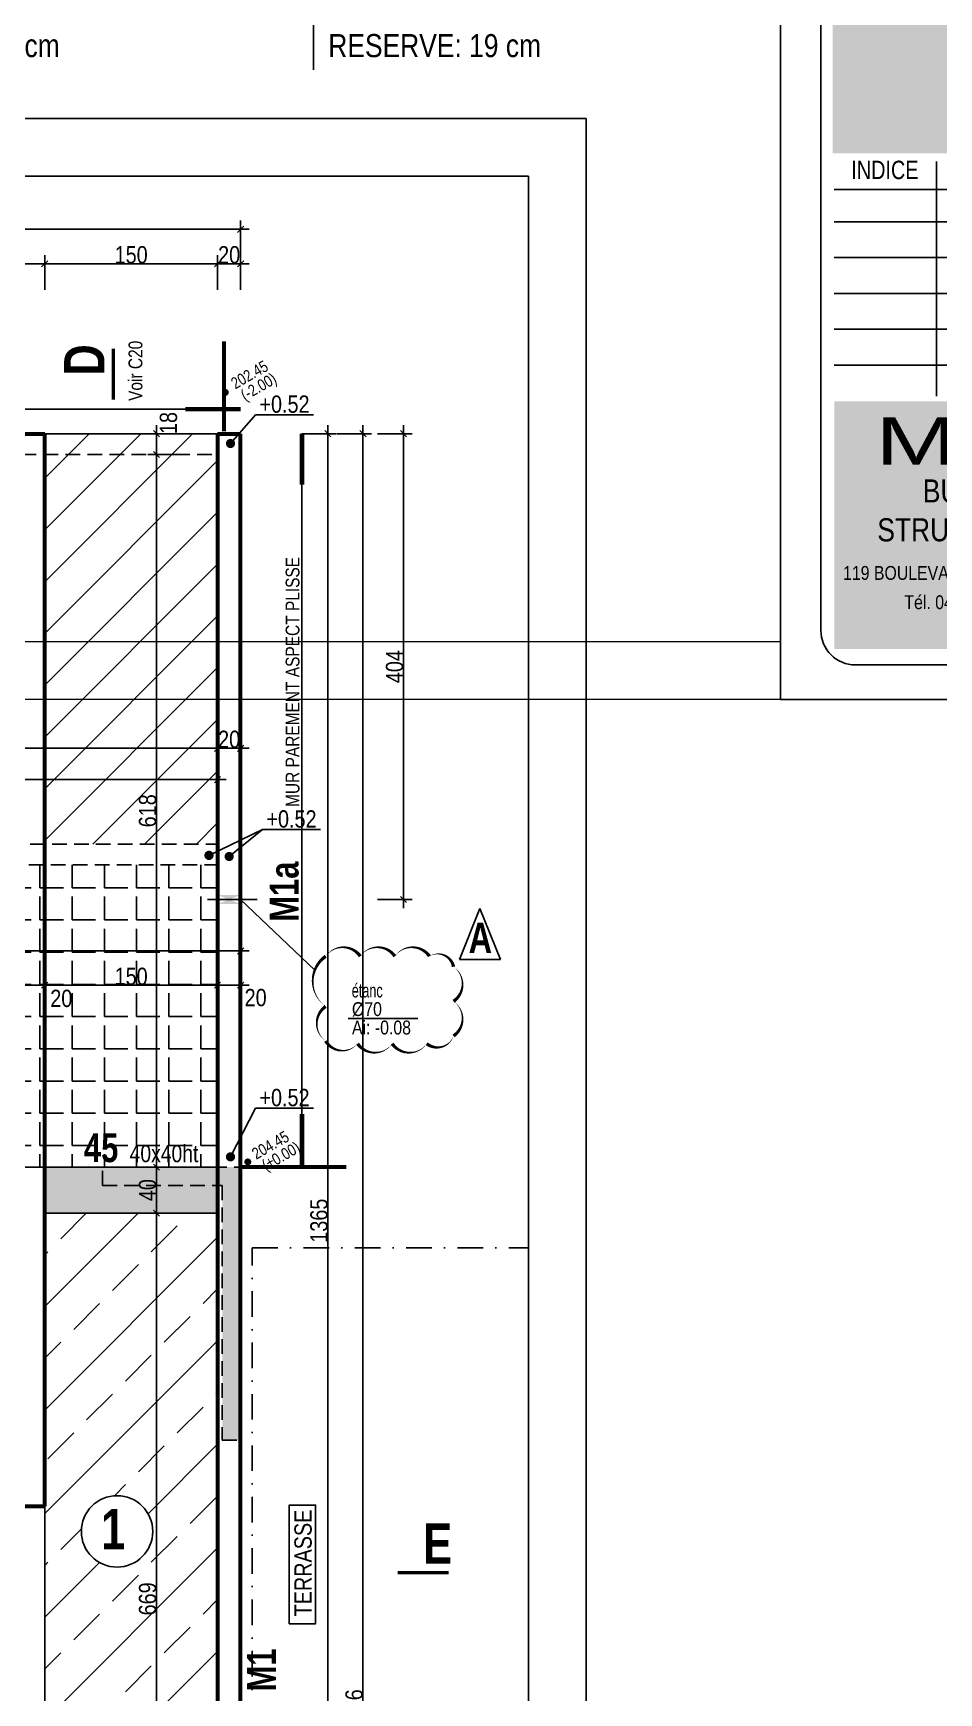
# Model space of a CAD drawing. Header units: centimetres. Extents: x 38820 to 82487, y -36363 to -12804.
# Drawn here: x 52410 to 53195, y -23888 to -22449 of the extents above; entities that cross this region are included whole.
import ezdxf
from ezdxf.enums import TextEntityAlignment as Align

# ---------------------------------------------------------------- set-up
doc = ezdxf.new("R2010")
doc.units = ezdxf.units.CM
doc.header["$LTSCALE"] = 0.5
doc.linetypes.add('CACHEX2', pattern=[19.05, 12.7, -6.35])
doc.linetypes.add('TIRETPT2', pattern=[12.7, 6.35, -3.175, 0, -3.175])
doc.layers.get('DEFPOINTS').update_dxf_attribs({"linetype": 'CONTINUOUS'})
for name, color, linetype in [('01-cartouche-cage A', 7, 'CONTINUOUS'), ('01_Cad_2', 5, 'CONTINUOUS'), ('01_cote_gen', 4, 'CONTINUOUS'), ('01_linteaux', 2, 'CONTINUOUS'), ('01_murs_sup', 2, 'CACHEX2'), ('01_poch_BN', 9, 'CONTINUOUS'), ('01_resv', 32, 'CONTINUOUS'), ('01_texte', 230, 'CONTINUOUS'), ('AA_COTES', 2, 'CONTINUOUS')]:
    doc.layers.add(name, color=color, linetype=linetype)
doc.layers.add('01_Cad_1_', color=5, linetype='CONTINUOUS', lineweight=9)
doc.layers.add('01_murs_coup', color=5, linetype='CONTINUOUS', lineweight=60)
doc.styles.add('ARIAL', font='arial.ttf')
doc.styles.add('ARIAL NA', font='ARIALN.TTF')
doc.styles.add('Arial Narrow', font='ARIALN.TTF')
doc.styles.add('impact', font='impact.ttf')
doc.styles.add('MATTE_TXT', font='arial.ttf')
doc.styles.add('STYLE2', font='ARIALN.TTF')
doc.styles.add('stylemattecart', font='ARIALN.TTF')
doc.dimstyles.new('JB50', dxfattribs={"dimscale": 0.1, "dimtxt": 150, "dimasz": 15, "dimexe": 0.1, "dimexo": 0.1, "dimgap": 0.09, "dimtad": 1, "dimdec": 1, "dimdsep": 46, "dimtxsty": 'STYLE2', "dimblk1": 'BOND_G', "dimblk2": 'BOND_D', "dimsah": 1, "dimcen": 1.5, "dimdle": 0.01, "dimse1": 1, "dimse2": 1, "dimclrd": 4, "dimclre": 2, "dimclrt": 6, "dimazin": 2, "dimtfac": 2.333333, "dimtdec": 1, "dimtix": 1, "dimtmove": 2, "dimatfit": 3, "dimldrblk": 'BOND_G', "dimfxl": 1, "dimtolj": 1, "dimtzin": 0, "dimarcsym": 0})

# ---------------------------------------------------------------- blocks, each defined once
blk = doc.blocks.new('BOND_G')
at = {"layer": 'AA_COTES', "color": 0}
for p, q in [((0, -5), (0, 15)), ((5, 0), (-5, 0)), ((1.77, 1.77), (-1.77, -1.77))]:
    blk.add_line(p, q, dxfattribs=at)
blk = doc.blocks.new('BOND_D')
at = {"layer": 'AA_COTES', "color": 0}
for p, q in [((5, 0), (-5, 0)), ((-1.77, -1.77), (1.77, 1.77)), ((0, 5), (0, -15))]:
    blk.add_line(p, q, dxfattribs=at)
blk = doc.blocks.new('*D695')
at = {"layer": '01_cote_gen', "color": 4, "lineweight": -2, "transparency": 16777216}
blk.add_line((52401.1, -23274.7), (52418.1, -23274.7), dxfattribs=at)
at = {"layer": 'DEFPOINTS', "color": 0}
for p in [(52399.6, -23287.6), (52419.6, -23274.7), (52419.6, -23287.6)]:
    blk.add_point(p, dxfattribs=at)
at = {"layer": '01_cote_gen', "color": 4, "lineweight": -2, "transparency": 16777216, "xscale": 1.5, "yscale": 1.5, "zscale": 1.5, "rotation": 180}
blk.add_blockref('BOND_G', (52399.6, -23274.7), dxfattribs=at)
at = {"layer": '01_cote_gen', "color": 4, "lineweight": -2, "transparency": 16777216, "xscale": 1.5, "yscale": 1.5, "zscale": 1.5}
blk.add_blockref('BOND_D', (52419.6, -23274.7), dxfattribs=at)
at = {"layer": '01_cote_gen', "color": 6, "transparency": 16777216, "insert": (52434, -23286.2), "char_height": 15, "attachment_point": 5, "style": 'STYLE2'}
blk.add_mtext('\\A1;20', dxfattribs=at)
blk = doc.blocks.new('*D696')
at = {"layer": '01_cote_gen', "color": 4, "lineweight": -2, "transparency": 16777216}
blk.add_line((52421.1, -23274.7), (52568.1, -23274.7), dxfattribs=at)
at = {"layer": 'DEFPOINTS', "color": 0}
for p in [(52419.6, -23288), (52569.6, -23274.7), (52569.6, -23288)]:
    blk.add_point(p, dxfattribs=at)
at = {"layer": '01_cote_gen', "color": 4, "lineweight": -2, "transparency": 16777216, "xscale": 1.5, "yscale": 1.5, "zscale": 1.5, "rotation": 180}
blk.add_blockref('BOND_G', (52419.6, -23274.7), dxfattribs=at)
at = {"layer": '01_cote_gen', "color": 4, "lineweight": -2, "transparency": 16777216, "xscale": 1.5, "yscale": 1.5, "zscale": 1.5}
blk.add_blockref('BOND_D', (52569.6, -23274.7), dxfattribs=at)
at = {"layer": '01_cote_gen', "color": 6, "transparency": 16777216, "insert": (52494.6, -23267.1), "char_height": 15, "attachment_point": 5, "style": 'STYLE2'}
blk.add_mtext('\\A1;150', dxfattribs=at)
blk = doc.blocks.new('*D701')
at = {"layer": '01_cote_gen', "color": 4, "lineweight": -2, "transparency": 16777216}
blk.add_line((52571.1, -23274.7), (52588.1, -23274.7), dxfattribs=at)
at = {"layer": 'DEFPOINTS', "color": 0}
for p in [(52569.6, -23284.5), (52589.6, -23274.7), (52589.6, -23284.5)]:
    blk.add_point(p, dxfattribs=at)
at = {"layer": '01_cote_gen', "color": 4, "lineweight": -2, "transparency": 16777216, "xscale": 1.5, "yscale": 1.5, "zscale": 1.5, "rotation": 180}
blk.add_blockref('BOND_G', (52569.6, -23274.7), dxfattribs=at)
at = {"layer": '01_cote_gen', "color": 4, "lineweight": -2, "transparency": 16777216, "xscale": 1.5, "yscale": 1.5, "zscale": 1.5}
blk.add_blockref('BOND_D', (52589.6, -23274.7), dxfattribs=at)
at = {"layer": '01_cote_gen', "color": 6, "transparency": 16777216, "insert": (52602.6, -23285.5), "char_height": 15, "attachment_point": 5, "style": 'STYLE2'}
blk.add_mtext('\\A1;20', dxfattribs=at)
blk = doc.blocks.new('*D706')
at = {"layer": '01_cote_gen', "color": 4, "lineweight": -2, "transparency": 16777216}
blk.add_line((49694.1, -23245), (52588.1, -23245), dxfattribs=at)
at = {"layer": 'DEFPOINTS', "color": 0}
for p in [(49692.6, -23201), (52589.6, -23245), (52589.6, -23251.9)]:
    blk.add_point(p, dxfattribs=at)
at = {"layer": '01_cote_gen', "color": 4, "lineweight": -2, "transparency": 16777216, "xscale": 1.5, "yscale": 1.5, "zscale": 1.5, "rotation": 180}
blk.add_blockref('BOND_G', (49692.6, -23245), dxfattribs=at)
at = {"layer": '01_cote_gen', "color": 4, "lineweight": -2, "transparency": 16777216, "xscale": 1.5, "yscale": 1.5, "zscale": 1.5}
blk.add_blockref('BOND_D', (52589.6, -23245), dxfattribs=at)
at = {"layer": '01_cote_gen', "color": 6, "transparency": 16777216, "insert": (51075.1, -23237.4), "char_height": 15, "attachment_point": 5, "style": 'STYLE2'}
blk.add_mtext('\\A1;2897', dxfattribs=at)
blk = doc.blocks.new('*D716')
at = {"layer": '01_cote_gen', "color": 4, "lineweight": -2, "transparency": 16777216}
blk.add_line((50727.1, -22619.1), (52588.1, -22619.1), dxfattribs=at)
at = {"layer": 'DEFPOINTS', "color": 0}
for p in [(52589.6, -22619.1), (50725.6, -22755.6), (52589.6, -22796.4)]:
    blk.add_point(p, dxfattribs=at)
at = {"layer": '01_cote_gen', "color": 4, "lineweight": -2, "transparency": 16777216, "xscale": 1.5, "yscale": 1.5, "zscale": 1.5, "rotation": 180}
blk.add_blockref('BOND_G', (50725.6, -22619.1), dxfattribs=at)
at = {"layer": '01_cote_gen', "color": 4, "lineweight": -2, "transparency": 16777216, "xscale": 1.5, "yscale": 1.5, "zscale": 1.5}
blk.add_blockref('BOND_D', (52589.6, -22619.1), dxfattribs=at)
at = {"layer": '01_cote_gen', "color": 6, "transparency": 16777216, "insert": (51657.6, -22611.4), "char_height": 15, "attachment_point": 5, "style": 'STYLE2'}
blk.add_mtext('\\A1;1864', dxfattribs=at)
blk = doc.blocks.new('*D717')
at = {"layer": '01_cote_gen', "color": 4, "lineweight": -2, "transparency": 16777216}
blk.add_line((50727.1, -22649), (52418.1, -22649), dxfattribs=at)
at = {"layer": 'DEFPOINTS', "color": 0}
for p in [(52419.6, -22649), (50725.6, -22671.5), (52419.6, -22796.4)]:
    blk.add_point(p, dxfattribs=at)
at = {"layer": '01_cote_gen', "color": 4, "lineweight": -2, "transparency": 16777216, "xscale": 1.5, "yscale": 1.5, "zscale": 1.5, "rotation": 180}
blk.add_blockref('BOND_G', (50725.6, -22649), dxfattribs=at)
at = {"layer": '01_cote_gen', "color": 4, "lineweight": -2, "transparency": 16777216, "xscale": 1.5, "yscale": 1.5, "zscale": 1.5}
blk.add_blockref('BOND_D', (52419.6, -22649), dxfattribs=at)
at = {"layer": '01_cote_gen', "color": 6, "transparency": 16777216, "insert": (51572.6, -22641.3), "char_height": 15, "attachment_point": 5, "style": 'STYLE2'}
blk.add_mtext('\\A1;1694', dxfattribs=at)
blk = doc.blocks.new('*D718')
at = {"layer": '01_cote_gen', "color": 4, "lineweight": -2, "transparency": 16777216}
blk.add_line((52421.1, -22649), (52568.1, -22649), dxfattribs=at)
at = {"layer": 'DEFPOINTS', "color": 0}
for p in [(52569.6, -22649), (52419.6, -22796.4), (52569.6, -22796.4)]:
    blk.add_point(p, dxfattribs=at)
at = {"layer": '01_cote_gen', "color": 4, "lineweight": -2, "transparency": 16777216, "xscale": 1.5, "yscale": 1.5, "zscale": 1.5, "rotation": 180}
blk.add_blockref('BOND_G', (52419.6, -22649), dxfattribs=at)
at = {"layer": '01_cote_gen', "color": 4, "lineweight": -2, "transparency": 16777216, "xscale": 1.5, "yscale": 1.5, "zscale": 1.5}
blk.add_blockref('BOND_D', (52569.6, -22649), dxfattribs=at)
at = {"layer": '01_cote_gen', "color": 6, "transparency": 16777216, "insert": (52494.6, -22641.3), "char_height": 15, "attachment_point": 5, "style": 'STYLE2'}
blk.add_mtext('\\A1;150', dxfattribs=at)
blk = doc.blocks.new('*D719')
at = {"layer": '01_cote_gen', "color": 4, "lineweight": -2, "transparency": 16777216}
blk.add_line((52571.1, -22649), (52588.1, -22649), dxfattribs=at)
at = {"layer": 'DEFPOINTS', "color": 0}
for p in [(52589.6, -22649), (52569.6, -22796.4), (52589.6, -22796.4)]:
    blk.add_point(p, dxfattribs=at)
at = {"layer": '01_cote_gen', "color": 4, "lineweight": -2, "transparency": 16777216, "xscale": 1.5, "yscale": 1.5, "zscale": 1.5, "rotation": 180}
blk.add_blockref('BOND_G', (52569.6, -22649), dxfattribs=at)
at = {"layer": '01_cote_gen', "color": 4, "lineweight": -2, "transparency": 16777216, "xscale": 1.5, "yscale": 1.5, "zscale": 1.5}
blk.add_blockref('BOND_D', (52589.6, -22649), dxfattribs=at)
at = {"layer": '01_cote_gen', "color": 6, "transparency": 16777216, "insert": (52579.6, -22641.3), "char_height": 15, "attachment_point": 5, "style": 'STYLE2'}
blk.add_mtext('\\A1;20', dxfattribs=at)
blk = doc.blocks.new('*D879')
at = {"layer": '01_cote_gen', "color": 4, "lineweight": -2, "transparency": 16777216}
blk.add_line((52516.6, -24139.9), (52516.6, -23473.9), dxfattribs=at)
at = {"layer": 'DEFPOINTS', "color": 0}
for p in [(52516.6, -23472.4), (52525.7, -23472.4), (52525.7, -24141.4)]:
    blk.add_point(p, dxfattribs=at)
at = {"layer": '01_cote_gen', "color": 4, "lineweight": -2, "transparency": 16777216, "xscale": 1.5, "yscale": 1.5, "zscale": 1.5}
for name, p, rotation in [('BOND_D', (52516.6, -23472.4), 90), ('BOND_G', (52516.6, -24141.4), 270)]:
    blk.add_blockref(name, p, dxfattribs=dict(at, rotation=rotation))
at = {"layer": '01_cote_gen', "color": 6, "transparency": 16777216, "insert": (52508.9, -23806.9), "char_height": 15, "attachment_point": 5, "rotation": 90, "style": 'STYLE2'}
blk.add_mtext('\\A1;669', dxfattribs=at)
blk = doc.blocks.new('*D880')
at = {"layer": '01_cote_gen', "color": 4, "lineweight": -2, "transparency": 16777216}
blk.add_line((52516.6, -23470.9), (52516.6, -23433.9), dxfattribs=at)
at = {"layer": 'DEFPOINTS', "color": 0}
for p in [(52438, -23432.4), (52516.6, -23432.4), (52525.7, -23472.4)]:
    blk.add_point(p, dxfattribs=at)
at = {"layer": '01_cote_gen', "color": 4, "lineweight": -2, "transparency": 16777216, "xscale": 1.5, "yscale": 1.5, "zscale": 1.5}
for name, p, rotation in [('BOND_D', (52516.6, -23432.4), 90), ('BOND_G', (52516.6, -23472.4), 270)]:
    blk.add_blockref(name, p, dxfattribs=dict(at, rotation=rotation))
at = {"layer": '01_cote_gen', "color": 6, "transparency": 16777216, "insert": (52508.9, -23452.4), "char_height": 15, "attachment_point": 5, "rotation": 90, "style": 'STYLE2'}
blk.add_mtext('\\A1;40', dxfattribs=at)
blk = doc.blocks.new('*D881')
at = {"layer": '01_cote_gen', "color": 4, "lineweight": -2, "transparency": 16777216}
blk.add_line((52516.6, -23430.9), (52516.6, -22815.9), dxfattribs=at)
at = {"layer": 'DEFPOINTS', "color": 0}
for p in [(52514.7, -22814.4), (52516.6, -22814.4), (52438, -23432.4)]:
    blk.add_point(p, dxfattribs=at)
at = {"layer": '01_cote_gen', "color": 4, "lineweight": -2, "transparency": 16777216, "xscale": 1.5, "yscale": 1.5, "zscale": 1.5}
for name, p, rotation in [('BOND_D', (52516.6, -22814.4), 90), ('BOND_G', (52516.6, -23432.4), 270)]:
    blk.add_blockref(name, p, dxfattribs=dict(at, rotation=rotation))
at = {"layer": '01_cote_gen', "color": 6, "transparency": 16777216, "insert": (52508.9, -23123.4), "char_height": 15, "attachment_point": 5, "rotation": 90, "style": 'STYLE2'}
blk.add_mtext('\\A1;618', dxfattribs=at)
blk = doc.blocks.new('*D882')
at = {"layer": '01_cote_gen', "color": 4, "lineweight": -2, "transparency": 16777216}
blk.add_line((52516.6, -22812.9), (52516.6, -22797.9), dxfattribs=at)
at = {"layer": 'DEFPOINTS', "color": 0}
for p in [(52516.6, -22796.4), (52542.2, -22796.4), (52514.7, -22814.4)]:
    blk.add_point(p, dxfattribs=at)
at = {"layer": '01_cote_gen', "color": 4, "lineweight": -2, "transparency": 16777216, "xscale": 1.5, "yscale": 1.5, "zscale": 1.5}
for name, p, rotation in [('BOND_D', (52516.6, -22796.4), 90), ('BOND_G', (52516.6, -22814.4), 270)]:
    blk.add_blockref(name, p, dxfattribs=dict(at, rotation=rotation))
at = {"layer": '01_cote_gen', "color": 6, "transparency": 16777216, "insert": (52527, -22787.1), "char_height": 15, "attachment_point": 5, "rotation": 90, "style": 'STYLE2'}
blk.add_mtext('\\A1;18', dxfattribs=at)
blk = doc.blocks.new('*D884')
at = {"layer": '01_cote_gen', "color": 4, "lineweight": -2, "transparency": 16777216}
blk.add_line((52665.3, -22797.9), (52665.3, -24159.9), dxfattribs=at)
at = {"layer": 'DEFPOINTS', "color": 0}
for p in [(52589.6, -22796.4), (52589.6, -24161.4), (52665.3, -24161.4)]:
    blk.add_point(p, dxfattribs=at)
at = {"layer": '01_cote_gen', "color": 4, "lineweight": -2, "transparency": 16777216, "xscale": 1.5, "yscale": 1.5, "zscale": 1.5}
for name, p, rotation in [('BOND_G', (52665.3, -22796.4), 90), ('BOND_D', (52665.3, -24161.4), 270)]:
    blk.add_blockref(name, p, dxfattribs=dict(at, rotation=rotation))
at = {"layer": '01_cote_gen', "color": 6, "transparency": 16777216, "insert": (52657.6, -23478.9), "char_height": 15, "attachment_point": 5, "rotation": 90, "style": 'STYLE2'}
blk.add_mtext('\\A1;1365', dxfattribs=at)
blk = doc.blocks.new('*D886')
at = {"layer": '01_cote_gen', "color": 4, "lineweight": -2, "transparency": 16777216}
blk.add_line((52695.7, -22797.9), (52695.7, -25010.9), dxfattribs=at)
at = {"layer": 'DEFPOINTS', "color": 0}
for p in [(52672.8, -22796.4), (52672.8, -25012.4), (52695.7, -25012.4)]:
    blk.add_point(p, dxfattribs=at)
at = {"layer": '01_cote_gen', "color": 4, "lineweight": -2, "transparency": 16777216, "xscale": 1.5, "yscale": 1.5, "zscale": 1.5}
for name, p, rotation in [('BOND_G', (52695.7, -22796.4), 90), ('BOND_D', (52695.7, -25012.4), 270)]:
    blk.add_blockref(name, p, dxfattribs=dict(at, rotation=rotation))
at = {"layer": '01_cote_gen', "color": 6, "transparency": 16777216, "insert": (52688.1, -23904.4), "char_height": 15, "attachment_point": 5, "rotation": 90, "style": 'STYLE2'}
blk.add_mtext('\\A1;2216', dxfattribs=at)
blk = doc.blocks.new('*D927')
at = {"layer": '01_cote_gen', "color": 4, "lineweight": -2, "transparency": 16777216}
blk.add_line((51894.1, -23069.2), (52568.1, -23069.2), dxfattribs=at)
at = {"layer": 'DEFPOINTS', "color": 0}
for p in [(52569.6, -23069.2), (51892.6, -23152.4), (52569.6, -23152.4)]:
    blk.add_point(p, dxfattribs=at)
at = {"layer": '01_cote_gen', "color": 4, "lineweight": -2, "transparency": 16777216, "xscale": 1.5, "yscale": 1.5, "zscale": 1.5, "rotation": 180}
blk.add_blockref('BOND_G', (51892.6, -23069.2), dxfattribs=at)
at = {"layer": '01_cote_gen', "color": 4, "lineweight": -2, "transparency": 16777216, "xscale": 1.5, "yscale": 1.5, "zscale": 1.5}
blk.add_blockref('BOND_D', (52569.6, -23069.2), dxfattribs=at)
at = {"layer": '01_cote_gen', "color": 6, "transparency": 16777216, "insert": (52231.1, -23061.5), "char_height": 15, "attachment_point": 5, "style": 'STYLE2'}
blk.add_mtext('\\A1;677', dxfattribs=at)
blk = doc.blocks.new('*D928')
at = {"layer": '01_cote_gen', "color": 4, "lineweight": -2, "transparency": 16777216}
blk.add_line((51912.1, -23096.4), (52568.1, -23096.4), dxfattribs=at)
at = {"layer": 'DEFPOINTS', "color": 0}
for p in [(52569.6, -23096.4), (51910.6, -23118.9), (52569.6, -23118.9)]:
    blk.add_point(p, dxfattribs=at)
at = {"layer": '01_cote_gen', "color": 4, "lineweight": -2, "transparency": 16777216, "xscale": 1.5, "yscale": 1.5, "zscale": 1.5, "rotation": 180}
blk.add_blockref('BOND_G', (51910.6, -23096.4), dxfattribs=at)
at = {"layer": '01_cote_gen', "color": 4, "lineweight": -2, "transparency": 16777216, "xscale": 1.5, "yscale": 1.5, "zscale": 1.5}
blk.add_blockref('BOND_D', (52569.6, -23096.4), dxfattribs=at)
at = {"layer": '01_cote_gen', "color": 6, "transparency": 16777216, "insert": (52240.1, -23088.7), "char_height": 15, "attachment_point": 5, "style": 'STYLE2'}
blk.add_mtext('\\A1;659', dxfattribs=at)
blk = doc.blocks.new('*D936')
at = {"layer": '01_cote_gen', "color": 4, "lineweight": -2, "transparency": 16777216}
blk.add_line((52571.1, -23069.2), (52588.1, -23069.2), dxfattribs=at)
at = {"layer": 'DEFPOINTS', "color": 0}
for p in [(52589.6, -23069.2), (52569.6, -23076.7), (52589.6, -23076.7)]:
    blk.add_point(p, dxfattribs=at)
at = {"layer": '01_cote_gen', "color": 4, "lineweight": -2, "transparency": 16777216, "xscale": 1.5, "yscale": 1.5, "zscale": 1.5, "rotation": 180}
blk.add_blockref('BOND_G', (52569.6, -23069.2), dxfattribs=at)
at = {"layer": '01_cote_gen', "color": 4, "lineweight": -2, "transparency": 16777216, "xscale": 1.5, "yscale": 1.5, "zscale": 1.5}
blk.add_blockref('BOND_D', (52589.6, -23069.2), dxfattribs=at)
at = {"layer": '01_cote_gen', "color": 6, "transparency": 16777216, "insert": (52579.6, -23061.5), "char_height": 15, "attachment_point": 5, "style": 'STYLE2'}
blk.add_mtext('\\A1;20', dxfattribs=at)
blk = doc.blocks.new('cartstruc')
at = {"layer": '01-cartouche-cage A', "linetype": 'Continuous'}
h = blk.add_hatch(color=9, dxfattribs=at)
h.dxf.hatch_style = 2
h.paths.add_polyline_path([(-43.6, 691.3), (-1004.8, 691.3), (-1004.8, 473.8), (-347.3, 473.8), (-347.3, 644.1), (-242.5, 473.8), (-43.6, 473.8)])
h.paths.add_polyline_path([(-951, 670.1), (-407.9, 670.1), (-407.9, 498.5), (-951, 498.5)], flags=24)
h.paths.add_polyline_path([(-223.9, 590.8), (-105, 590.8), (-105, 608.8), (-223.9, 608.8)], flags=24)
h.paths.add_polyline_path([(-224.7, 609.7), (-105.7, 609.7), (-105.7, 627.7), (-224.7, 627.7)], flags=24)
h.paths.add_polyline_path([(-226.3, 624.9), (-64.8, 624.9), (-64.8, 652.4), (-226.3, 652.4)], flags=24)
h.paths.add_polyline_path([(-226.3, 646.9), (-85, 646.9), (-85, 674.3), (-226.3, 674.3)], flags=24)
h = blk.add_hatch(color=8, dxfattribs=at)
h.dxf.hatch_style = 2
h.paths.add_polyline_path([(-45, 258.5), (-110.7, 258.5), (-81.6, 211.1), (-347.1, 79.6), (-347.1, 258.5), (-1003.4, 258.5), (-1003.4, 43.7), (-45, 43.7)])
h.paths.add_polyline_path([(-202.1, 89.1), (-60, 89.1), (-60, 127.9), (-202.1, 127.9)], flags=24)
h.paths.add_polyline_path([(-999.3, 201), (-637.8, 201), (-637.8, 47), (-999.3, 47)], flags=24)
h.paths.add_polyline_path([(-978.3, 193.3), (-435, 193.3), (-435, 254.8), (-978.3, 254.8)], flags=24)
h.paths.add_polyline_path([(-559.9, 135.5), (-504.8, 135.5), (-504.8, 166.4), (-559.9, 166.4)], flags=24)
h.paths.add_polyline_path([(-203.2, 50.3), (-56.6, 50.3), (-56.6, 88.6), (-203.2, 88.6)], flags=24)
h.paths.add_polyline_path([(-457.1, 55), (-402.4, 55), (-402.4, 85.9), (-457.1, 85.9)], flags=24)
h.paths.add_polyline_path([(-458.8, 92.7), (-404.1, 92.7), (-404.1, 123.6), (-458.8, 123.6)], flags=24)
h.paths.add_polyline_path([(-557.8, 55.3), (-498.9, 55.3), (-498.9, 86.2), (-557.8, 86.2)], flags=24)
h.paths.add_polyline_path([(-550.6, 93.7), (-498.3, 93.7), (-498.3, 124.6), (-550.6, 124.6)], flags=24)
h.paths.add_polyline_path([(-459.9, 172.5), (-408.3, 172.5), (-408.3, 203.4), (-459.9, 203.4)], flags=24)
h.paths.add_polyline_path([(-547.6, 175), (-500.7, 175), (-500.7, 205.9), (-547.6, 205.9)], flags=24)
h.paths.add_polyline_path([(-562.3, 213.8), (-499.3, 213.8), (-499.3, 244.7), (-562.3, 244.7)], flags=8)
h.paths.add_polyline_path([(-458.6, 213), (-411.3, 213), (-411.3, 243.9), (-458.6, 243.9)], flags=24)
h.paths.add_polyline_path([(-457.7, 133.4), (-405.4, 133.4), (-405.4, 164.4), (-457.7, 164.4)], flags=24)
for p, q in [((-1050, 1485), (-1050, 0)), ((-1050, 0), (0, 0))]:
    blk.add_line(p, q, dxfattribs=at)
at = {"layer": '01-cartouche-cage A', "color": 7, "linetype": 'Continuous'}
for p, q in [((-1015, 60), (-1015, 1422)), ((-65, 30), (-985, 30))]:
    blk.add_line(p, q, dxfattribs=at)
at = {"layer": '01-cartouche-cage A', "color": 8}
for p, q in [((-914.7, 466.6), (-914.7, 263.2)), ((-1003.6, 442.3), (-351, 442.3)), ((-1003.6, 414.4), (-351, 414.4)), ((-1003.6, 383.3), (-351, 383.3)), ((-1003.6, 352.2), (-351, 352.2)), ((-1003.6, 321.1), (-351, 321.1)), ((-1003.6, 290), (-351, 290))]:
    blk.add_line(p, q, dxfattribs=at)
at = {"layer": '01-cartouche-cage A', "color": 7, "linetype": 'Continuous'}
blk.add_arc((-985, 60), 30, 180, 270, dxfattribs=at)
at = {"layer": '01-cartouche-cage A', "color": 7, "style": 'stylemattecart', "width": 0.941138}
blk.add_text('INDICE', height=16, dxfattribs=at).set_placement((-988.7, 451.3), (-930.3, 451.3), align=Align.FIT)
at = {"layer": '01-cartouche-cage A', "color": 255, "style": 'stylemattecart', "width": 1.812358}
blk.add_text('MATTÉ', height=41, dxfattribs=at).set_placement((-968, 203.6), (-679.6, 203.6), align=Align.FIT)
at = {"layer": '01-cartouche-cage A', "color": 255, "style": 'stylemattecart'}
for s, p in [("BUREAU D'ÉTUDES", (-926.6, 170.9)), ('STRUCTURES ET FLUIDES', (-966.1, 137.2))]:
    blk.add_text(s, height=20, dxfattribs=at).set_placement(p)
at = {"layer": '01-cartouche-cage A', "color": 7, "style": 'stylemattecart'}
for s, p in [('119 BOULEVARD STALINGRAD 69100 VILLEURBANNE', (-995.8, 103.8)), ('Tél. 04 72 44  02 87  Fax 04 72 44 26 59', (-942.6, 78.4))]:
    blk.add_text(s, height=12, dxfattribs=at).set_placement(p)
for tag, height, p in [('NOMCLIENT', 30, (-525, 1399.6)), ('ADRESSE1CLIENT', 25, (-525, 1326.7)), ('ADRESSE2CLIENT', 25, (-525, 1283.9)), ('NOMAFFAIRE1', 45, (-525.1, 1189.8)), ('NOMAFFAIRE2', 45, (-525.1, 1110.4)), ('NOMAFFAIRE3', 45, (-525.1, 1031.7)), ('ADRESSE1AFFAIRE', 20, (-525.1, 943.3)), ('ADRESSE2AFFAIRE', 20, (-525.1, 909.2)), ('INDICE-A', 15, (-959.1, 428.4)), ('DATE-A', 15, (-861.9, 428.4)), ('INDICE-B', 15, (-959.1, 400.5)), ('DATE-B', 15, (-861.9, 400.5)), ('INDICE-C', 15, (-959.1, 369.4)), ('DATE-C', 15, (-861.9, 369.4)), ('INDICE-D', 15, (-959.1, 338.3)), ('DATE-D', 15, (-861.9, 338.3)), ('INDICE-E', 15, (-959.1, 307.2)), ('DATE-E', 15, (-861.9, 307.2)), ('INDICE-F', 15, (-959.1, 276.1)), ('DATE-F', 15, (-861.9, 276.1))]:
    blk.add_attdef(tag, text='', height=height, dxfattribs=at).set_placement(p, align=Align.MIDDLE_CENTER)
for tag, height, p in [('NOMARCHI', 15, (-831.1, 803.3)), ('MODEL', 15, (-408.9, 803.3)), ('BETSTRUCTURE', 15, (-831.1, 776.5)), ('MOE', 15, (-408.9, 776.5)), ('BETFLUIDES', 15, (-831.1, 749.5)), ('CSPS', 15, (-408.9, 749.5)), ('ECONOMISTE', 15, (-831.1, 722.7)), ('OPC', 15, (-408.9, 722.7)), ('BDC', 15, (-831.1, 695.9)), ('NOMENTREPRISE', 15, (-408.9, 695.9)), ('NUMBAT', 27, (-249.5, 614.7)), ('PHASE', 35, (-249.5, 537.9)), ('CONT-SOL', 12, (-138.6, 490.2)), ('NOMDESS', 15, (-451.8, 132.3)), ('NOMING', 15, (-451.8, 104.3)), ('ECH', 15, (-451.8, 76.3)), ('NUMAFF', 25, (-196.3, 48.9))]:
    blk.add_attdef(tag, text='', height=height, dxfattribs=at).set_placement(p, align=Align.BOTTOM_LEFT)
at = {"layer": '01-cartouche-cage A', "color": 7, "style": 'stylemattecart', "width": 0.8}
for tag, p in [('TITRTEPLAN1', (-677.3, 664.6)), ('TITRTEPLAN2', (-677.3, 610.2)), ('TITRTEPLAN3', (-677.3, 556)), ('TITRTEPLAN4', (-677.3, 501.4))]:
    blk.add_attdef(tag, text='', height=33, dxfattribs=at).set_placement(p, align=Align.MIDDLE_CENTER)
at = {"layer": '01-cartouche-cage A', "color": 7, "style": 'stylemattecart'}
for tag, p in [('MODIF-A', (-802.6, 428.4)), ('MODIF-B', (-802.6, 400.5)), ('MODIF-C', (-802.6, 369.4)), ('MODIF-D', (-802.6, 338.3)), ('MODIF-E', (-802.6, 307.2)), ('MODIF-F', (-802.6, 276.1))]:
    blk.add_attdef(tag, text='', height=15, dxfattribs=at).set_placement(p, align=Align.MIDDLE_LEFT)
at = {"layer": '01-cartouche-cage A', "color": 255, "style": 'stylemattecart'}
for tag, height, p in [('N°P', 35, (-321, 256)), ('IP', 35, (-210.3, 256)), ('DATEPLAN', 15, (-257.7, 226.8))]:
    blk.add_attdef(tag, text='', height=height, dxfattribs=at).set_placement(p, align=Align.BOTTOM_LEFT)
blk = doc.blocks.new('*D1898')
at = {"layer": '01_cote_gen', "color": 4, "lineweight": -2, "transparency": 16777216}
blk.add_line((52730.9, -22797.9), (52730.9, -23198.9), dxfattribs=at)
at = {"layer": 'DEFPOINTS', "color": 0}
for p in [(52589.6, -22796.4), (52604.1, -23200.4), (52730.9, -23200.4)]:
    blk.add_point(p, dxfattribs=at)
at = {"layer": '01_cote_gen', "color": 4, "lineweight": -2, "transparency": 16777216, "xscale": 1.5, "yscale": 1.5, "zscale": 1.5}
for name, p, rotation in [('BOND_G', (52730.9, -22796.4), 90), ('BOND_D', (52730.9, -23200.4), 270)]:
    blk.add_blockref(name, p, dxfattribs=dict(at, rotation=rotation))
at = {"layer": '01_cote_gen', "color": 6, "transparency": 16777216, "insert": (52723.2, -22998.4), "char_height": 15, "attachment_point": 5, "rotation": 90, "style": 'STYLE2'}
blk.add_mtext('\\A1;404', dxfattribs=at)

msp = doc.modelspace()

# ---------------------------------------------------------------- hatches: boundary and pattern name
at = {"layer": '01_murs_sup'}
h = msp.add_hatch(dxfattribs=at)
h.set_pattern_fill('DASH', color=256, scale=2.5, angle=135)
h.set_pattern_definition([(135, (-19116.01, 5490.093), (-11.22532015, 9e-16), [7.9375, -7.9375])])
h.paths.add_polyline_path([(52374.63, -23432.383), (52300.63, -23432.383), (52300.63, -23448.383), (52374.63, -23448.383)])
h.paths.add_polyline_path([(52589.63, -23432.383), (52469.63, -23432.383), (52469.63, -23448.383), (52573.63, -23448.383), (52573.63, -23669.383), (52589.63, -23669.383)])
h.paths.add_polyline_path([(52589.63, -23939.383), (52573.63, -23939.383), (52573.63, -24141.371), (52156.631, -24141.371), (52156.631, -24159.371), (52401.631, -24159.371), (52401.631, -24178.391), (52419.631, -24178.391), (52419.631, -24161.354), (52589.63, -24161.354)])
h.paths.add_polyline_path([(52419.631, -24278.391), (52401.631, -24278.391), (52401.631, -24283.371), (52084.631, -24283.371), (52084.631, -24301.371), (52401.631, -24301.371), (52401.631, -24655.391), (52419.631, -24655.391)])
at = {"layer": '01_poch_BN'}
h = msp.add_hatch(dxfattribs=at)
h.set_pattern_fill('ANSI31', color=256, scale=10)
h.paths.add_polyline_path([(49105.63, -22818.341), (49125.63, -22818.34), (49125.63, -22814.307), (49672.626, -22814.387), (49690.613, -22814.387), (49690.612, -22796.39), (48265.63, -22796.18), (48265.63, -23398.352), (48285.63, -23398.352), (48285.63, -23117.356), (48953.63, -23117.356), (48953.63, -23432.356), (49105.63, -23432.356)])
h.paths.add_polyline_path([(49878.631, -23043.387), (49878.631, -22985.387), (49878.631, -22895.387), (49878.631, -22814.387), (49710.809, -22814.387), (49710.809, -22894.387), (49710.626, -23280.359), (49710.626, -23382.359), (49710.626, -23432.383), (49875.631, -23432.383), (49875.631, -23379.384), (49875.631, -23354.387), (49878.631, -23354.387), (49878.631, -23133.387)])
h.paths.add_polyline_path([(52569.593, -22796.39), (52419.597, -22796.39), (52419.597, -23152.394), (52569.593, -23152.394)])
h.paths.add_polyline_path([(50169.799, -22835.779), (50169.799, -22809.166), (50138.571, -22809.166), (50138.571, -22835.779)])
h.paths.add_polyline_path([(50169.799, -22867.654), (50169.799, -22841.041), (50138.571, -22841.041), (50138.571, -22867.654)], flags=16)
h.paths.add_polyline_path([(50050.405, -22939.747), (50077.018, -22939.747), (50077.018, -22908.519), (50050.405, -22908.519)], flags=16)
h.paths.add_polyline_path([(50115.169, -22930.844), (50115.169, -22894.675), (50083.941, -22894.675), (50083.941, -22930.844)], flags=16)
edge = h.paths.add_edge_path(flags=16)
edge.add_arc((49336.408, -23148.361), 30.98, 0, 360)
edge = h.paths.add_edge_path()
edge.add_arc((49672.626, -23376.358), 89.997, 90.000061, 179.999465, ccw=False)
edge.add_line((49672.626, -23286.361), (49672.626, -23280.36))
edge.add_line((49672.626, -23280.36), (49672.626, -23036.408))
edge.add_line((49672.626, -23036.408), (49672.589, -23036.408))
edge.add_line((49672.589, -23036.408), (49672.589, -22976.411))
edge.add_line((49672.589, -22976.411), (49672.626, -22814.387))
edge.add_line((49672.626, -22814.387), (49125.63, -22814.307))
edge.add_line((49125.63, -22814.307), (49125.63, -23432.356))
edge.add_line((49125.63, -23432.356), (49354.627, -23432.36))
edge.add_line((49354.627, -23432.36), (49672.626, -23432.36))
edge.add_line((49672.626, -23432.36), (49672.628, -23382.36))
edge.add_line((49672.628, -23382.36), (49672.628, -23376.358))
edge.add_line((49672.628, -23376.358), (49582.629, -23376.357))
edge = h.paths.add_edge_path(flags=16)
edge.add_arc((51006.638, -23148.361), 30.98, 0, 360)
h.paths.add_polyline_path([(52399.597, -22814.39), (50098.63, -22814.39), (50098.63, -22895.387), (50038.597, -22895.387), (50038.597, -22984.587), (50038.63, -22984.587), (50038.63, -23043.387), (50038.625, -23133.387), (50038.63, -23133.387), (50038.63, -23272.387), (50038.619, -23422.387), (50038.63, -23422.387), (50038.63, -23432.383), (50382.593, -23432.383), (50382.593, -23152.394), (50772.593, -23152.394), (50772.593, -23432.383), (50844.63, -23432.383), (50961.597, -23432.394), (50981.597, -23432.394), (51034.63, -23432.394), (51034.63, -23432.383), (51172.593, -23432.383), (51172.593, -23152.394), (51729.593, -23152.394), (51729.593, -23432.383), (51892.593, -23432.383), (51892.593, -23152.394), (52399.597, -23152.394)])
h = msp.add_hatch(dxfattribs=at)
h.set_pattern_fill('ANGLE', color=256, scale=4)
h.set_pattern_definition([(0, (0, 0), (0, 27.94), [20.32, -7.62]), (90, (0, 0), (-27.94, 2e-15), [20.32, -7.62])])
h.paths.add_polyline_path([(52399.597, -23170.394), (51910.593, -23170.394), (51910.593, -23432.383), (51920.63, -23432.383), (52015.63, -23432.389), (52015.63, -23432.383), (52205.63, -23432.383), (52300.63, -23432.388), (52300.63, -23432.383), (52374.63, -23432.383), (52399.597, -23432.394)])
h.paths.add_polyline_path([(52264.947, -23324.634, -1), (52202.986, -23324.634, -1)], flags=16)
h.paths.add_polyline_path([(52419.597, -23170.394), (52399.597, -23170.394), (52399.597, -23432.394), (52419.597, -23432.394)])
h.paths.add_polyline_path([(52569.593, -23170.394), (52419.597, -23170.394), (52419.597, -23432.394), (52469.63, -23432.394), (52469.63, -23432.383), (52569.593, -23432.383)])
h.paths.add_polyline_path([(52083.939, -23319.264), (52083.939, -23283.094), (52052.711, -23283.094), (52052.711, -23319.264)], flags=24)
h.paths.add_polyline_path([(51901.809, -23406.657), (51928.422, -23406.657), (51928.422, -23375.429), (51901.809, -23375.429)], flags=9)
h.paths.add_polyline_path([(52213.446, -23349.002), (52247.808, -23349.002), (52247.808, -23296.502), (52213.446, -23296.502)], flags=24)
h.paths.add_polyline_path([(52252.639, -23432.329), (52319.954, -23432.329), (52319.954, -23409.354), (52252.639, -23409.354)], flags=24)
h.paths.add_polyline_path([(52209.744, -23435.195), (52253.837, -23435.195), (52253.837, -23397.695), (52209.744, -23397.695)], flags=9)
h.paths.add_polyline_path([(51969.823, -23432.329), (52037.138, -23432.329), (52037.138, -23409.354), (51969.823, -23409.354)], flags=24)
h.paths.add_polyline_path([(51926.195, -23435.936), (51971.755, -23435.936), (51971.755, -23396.954), (51926.195, -23396.954)], flags=9)
h.paths.add_polyline_path([(52420.874, -23301.744), (52447.488, -23301.744), (52447.488, -23270.517), (52420.874, -23270.517)], flags=24)
h.paths.add_polyline_path([(52476.014, -23282.584), (52512.184, -23282.584), (52512.184, -23251.357), (52476.014, -23251.357)], flags=24)
h.paths.add_polyline_path([(52489.43, -23432.329), (52556.744, -23432.329), (52556.744, -23409.354), (52489.43, -23409.354)], flags=24)
h.paths.add_polyline_path([(52445.828, -23435.793), (52491.335, -23435.793), (52491.335, -23397.575), (52445.828, -23397.575)], flags=9)
h = msp.add_hatch(color=256, dxfattribs=at)
h.dxf.hatch_style = 1
h.paths.add_polyline_path([(52569.593, -23448.383), (52469.63, -23448.383), (52469.63, -23432.394), (52419.597, -23432.394), (52419.597, -23472.394), (52569.593, -23472.394)])
h.paths.add_polyline_path([(52569.593, -23432.394), (52469.63, -23432.394), (52469.63, -23448.383), (52569.593, -23448.383)])
h.paths.add_polyline_path([(52524.44, -23465.373), (52524.44, -23438.76), (52493.212, -23438.76), (52493.212, -23465.373)], flags=24)
h = msp.add_hatch(dxfattribs=at)
h.set_pattern_fill('ANSI33', color=256, scale=10)
edge = h.paths.add_edge_path()
edge.add_arc((52482.356, -23748.359), 30.98, 0, 360)
h.paths.add_polyline_path([(52569.593, -23472.394), (52419.597, -23472.394), (52419.597, -24141.354), (52569.593, -24141.354)])

# ---------------------------------------------------------------- linework, layer by layer
at = {"layer": '01_Cad_1_', "color": 2}
msp.add_line((53058.056, -22976.925), (48218.056, -22976.925), dxfattribs=at)
at = {"layer": '01_Cad_1_'}
msp.add_line((53058.056, -23026.925), (48168.056, -23026.925), dxfattribs=at)
at = {"layer": '01_Cad_2'}
for q in [(45899.389, -22522.97), (52889.389, -25237.97)]:
    msp.add_line((52889.389, -22522.97), q, dxfattribs=at)
at = {"layer": '01_Cad_2', "color": 2}
for q in [(45949.389, -22572.97), (52839.389, -25237.97)]:
    msp.add_line((52839.389, -22572.97), q, dxfattribs=at)
at = {"layer": '01_linteaux'}
for p, q in [((52569.593, -22796.39), (52419.597, -22796.39)), ((52399.597, -23432.394), (52419.597, -23432.394)), ((52419.597, -23432.394), (52569.593, -23432.394)), ((52419.597, -23472.394), (52569.593, -23472.394)), ((52419.597, -23726.396), (52419.597, -23964.979))]:
    msp.add_line(p, q, dxfattribs=at)
at = {"layer": '01_linteaux', "linetype": 'TIRETPT2', "ltscale": 7}
for p, q in [((52599.593, -23502.383), (52839.389, -23502.383)), ((52599.593, -24052.383), (52599.593, -23502.383))]:
    msp.add_line(p, q, dxfattribs=at)
at = {"layer": '01_murs_coup'}
for p, q in [((52575.036, -22716.518), (52575.044, -22794.26)), ((50020.624, -22796.39), (52419.597, -22796.39)), ((50020.624, -22796.39), (52419.597, -22796.39)), ((52419.597, -23726.396), (52419.597, -22796.39)), ((52569.593, -22796.39), (52569.593, -24141.354)), ((52569.593, -22796.39), (52589.593, -22796.39)), ((52569.593, -22796.39), (52589.593, -22796.39)), ((52589.593, -24161.354), (52589.593, -22796.39)), ((52589.593, -24161.354), (52589.593, -22796.39)), ((52419.597, -23726.396), (52419.597, -22814.39)), ((52589.63, -23432.085), (52681.122, -23432.085)), ((52399.597, -23726.396), (52419.597, -23726.396)), ((52399.597, -23726.396), (52419.597, -23726.396))]:
    msp.add_line(p, q, dxfattribs=at)
at = {"layer": '01_murs_sup', "ltscale": 2}
for p, q in [((52399.597, -22814.39), (52569.593, -22814.39)), ((51892.593, -23152.394), (52569.593, -23152.394)), ((51910.593, -23170.394), (52569.593, -23170.394)), ((52469.63, -23432.383), (52589.63, -23432.383)), ((52469.63, -23448.383), (52469.63, -23432.383)), ((52589.63, -23669.383), (52589.63, -23432.383)), ((52469.63, -23448.383), (52573.63, -23448.383)), ((52573.63, -23448.383), (52573.63, -23669.383)), ((52573.63, -23669.383), (52589.63, -23669.383))]:
    msp.add_line(p, q, dxfattribs=at)
at = {"layer": '01_resv'}
msp.add_solid([(52569.593, -23196.42), (52589.593, -23196.42), (52589.593, -23204.368), (52569.593, -23204.368)], dxfattribs=at)
at = {"layer": '01_texte'}
for p, q in [((52652.933, -22352.776), (52652.933, -22480.798)), ((50725.63, -22775.078), (52589.547, -22775.078)), ((52602.342, -22779.977), (52580.783, -22804.899)), ((52602.342, -22779.977), (52652.897, -22779.977)), ((52642.766, -22796.39), (52642.766, -23430.509)), ((52608.409, -23139.731), (52562.133, -23162.094)), ((52608.409, -23139.731), (52579.628, -23163.048)), ((52608.409, -23139.731), (52658.964, -23139.731)), ((52560.746, -23200.394), (52604.055, -23200.394)), ((52589.593, -23200.394), (52653.951, -23261.523)), ((52797.192, -23208.057), (52779.427, -23252.239)), ((52797.192, -23208.057), (52814.958, -23252.239)), ((52779.427, -23252.239), (52814.958, -23252.239)), ((52743.312, -23303.569), (52683.008, -23303.569)), ((52602.342, -23381.358), (52580.783, -23423.526)), ((52602.342, -23381.358), (52652.897, -23381.358))]:
    msp.add_line(p, q, dxfattribs=at)
for points, const_width in [([(52479.08, -22722.747), (52479.08, -22766.998)], 3), ([(52589.547, -22775.078), (52541.561, -22775.078)], 4), ([(52642.766, -22796.39), (52642.766, -22840.63)], 4), ([(52642.766, -23430.509), (52642.766, -23386.269)], 4), ([(52770.161, -23784.08), (52725.91, -23784.08)], 3)]:
    msp.add_lwpolyline(points, dxfattribs=dict(at, const_width=const_width))
for points, const_width in [([(52574.815, -22760.552, 1), (52577.815, -22760.552, 1)], 3), ([(52578.783, -22804.899, 1), (52582.783, -22804.899, 1)], 4), ([(52560.133, -23162.094, 1), (52564.133, -23162.094, 1)], 4), ([(52577.628, -23163.048, 1), (52581.628, -23163.048, 1)], 4), ([(52578.783, -23423.526, 1), (52582.783, -23423.526, 1)], 4), ([(52594.301, -23427.923, 1), (52597.301, -23427.923, 1)], 3)]:
    msp.add_lwpolyline(points, format="xyb", close=True, dxfattribs=dict(at, const_width=const_width))
msp.add_lwpolyline([(52663.397, -23249.571, 0, 3, -0.52056705), (52693.397, -23249.571, 0, 3, -0.52056705), (52723.397, -23249.571, 0, 3, -0.52056705), (52753.397, -23249.571, 0, 3, -0.52056705), (52774.305, -23258.663, 0, 3, -0.52056705), (52774.305, -23288.663, 0, 3, -0.52056705), (52774.305, -23318.663, 0, 3, -0.52056705), (52751.045, -23325.403, 0, 3, -0.52056705), (52721.045, -23325.403, 0, 3, -0.52056705), (52691.045, -23325.403, 0, 3, -0.52056705), (52663.397, -23323.052, 0, 3, -0.52056705), (52663.397, -23293.052, 0, 3, -0.52056705)], format="xyseb", close=True, dxfattribs=at)
msp.add_lwpolyline([(52631.777, -23828.392), (52631.777, -23725.602), (52654.582, -23725.602), (52654.582, -23828.392)], close=True, dxfattribs=at)
msp.add_circle((52482.356, -23748.359), 30.98, dxfattribs=at)

# ---------------------------------------------------------------- block references
at = {"layer": '01_Cad_1_'}
msp.add_blockref('cartstruc', (54108.056, -23026.925), dxfattribs=at)

# ---------------------------------------------------------------- texts
at = {"layer": '01_texte'}
for s, height, style, p in [('RESERVE: 30 cm', 20, 'ARIAL NA', (52248.033, -22469.809)), ('RESERVE: 19 cm', 20, 'ARIAL NA', (52665.635, -22469.809)), ('+0.52', 15, 'Arial Narrow', (52605.898, -22778.231)), ('+0.52', 15, 'Arial Narrow', (52611.965, -23137.985)), ('%%C70', 12, 'Arial Narrow', (52686.174, -23301.41)), ('Ai: -0.08', 12, 'Arial Narrow', (52686.174, -23317.385)), ('+0.52', 15, 'Arial Narrow', (52605.898, -23379.612))]:
    msp.add_text(s, height=height, dxfattribs=dict(at, style=style)).set_placement(p)
at = {"layer": '01_texte', "style": 'impact'}
for s, height, rotation, p in [('D', 35, 90, (52481.933, -22732.406)), ('M1a', 25, 90, (52647.302, -23193.541)), ('A', 26.25, 0, (52797.556, -23254.567)), ('E', 35, 0, (52760.502, -23786.932)), ('M1', 25, 90, (52627.647, -23868.493))]:
    msp.add_text(s, height=height, rotation=rotation, dxfattribs=at).set_placement(p, align=Align.BOTTOM_CENTER)
at = {"layer": '01_texte', "style": 'ARIAL', "width": 0.8}
for s, p in [('Voir C20', (52504.312, -22767.948)), ('MUR PAREMENT ASPECT PLISSE', (52640.634, -23120.081))]:
    msp.add_text(s, height=12, rotation=90, dxfattribs=at).set_placement(p)
at = {"layer": '01_texte', "style": 'MATTE_TXT', "width": 0.8}
for s, p in [('202.45', (52601.266, -22752.077)), ('(-2.00)', (52609.078, -22762.555)), ('204.45 ', (52620.753, -23419.448)), ('(%%P0.00)', (52628.565, -23429.926))]:
    msp.add_text(s, height=10, rotation=30, dxfattribs=at).set_placement(p, align=Align.BOTTOM_CENTER)
at = {"layer": '01_texte', "style": 'Arial Narrow', "width": 0.8}
msp.add_text('étanc', height=12, dxfattribs=at).set_placement((52685.969, -23285.289))
at = {"layer": '01_texte', "style": 'impact'}
msp.add_text('45', height=25, dxfattribs=at).set_placement((52468.581, -23435.616), align=Align.BOTTOM_CENTER)
at = {"layer": '01_texte', "style": 'MATTE_TXT', "width": 0.8}
msp.add_text('40x40ht', height=15, dxfattribs=at).set_placement((52523.087, -23432.685), align=Align.BOTTOM_CENTER)
at = {"layer": '01_texte', "style": 'impact'}
msp.add_text('1', height=35, dxfattribs=at).set_placement((52479.016, -23746.477), align=Align.MIDDLE_CENTER)
at = {"layer": '01_texte', "style": 'Arial Narrow'}
msp.add_text('TERRASSE', height=15, rotation=90, dxfattribs=at).set_placement((52651.223, -23822.082))

# ---------------------------------------------------------------- dimensions: what is measured, and where the dimension line sits
at = {"layer": '01_cote_gen'}
for base, p1, p2, picture, middle in [((52589.593, -22619.1), (50725.63, -22755.638), (52589.593, -22796.39), '*D716', (51657.611, -22611.433)), ((52419.597, -22648.967), (50725.63, -22671.467), (52419.597, -22796.39), '*D717', (51572.613, -22641.299)), ((52569.593, -22648.967), (52419.597, -22796.39), (52569.593, -22796.39), '*D718', (52494.595, -22641.299)), ((52589.593, -22648.967), (52569.593, -22796.39), (52589.593, -22796.39), '*D719', (52579.593, -22641.299)), ((52569.593, -23069.176), (51892.593, -23152.394), (52569.593, -23152.394), '*D927', (52231.093, -23061.509)), ((52589.593, -23069.176), (52569.593, -23076.676), (52589.593, -23076.676), '*D936', (52579.593, -23061.509)), ((52569.593, -23096.404), (51910.593, -23118.904), (52569.593, -23118.904), '*D928', (52240.093, -23088.736)), ((52569.593, -23274.72), (52419.597, -23287.975), (52569.593, -23287.975), '*D696', (52494.595, -23267.052))]:
    dim = msp.add_linear_dim(base=base, p1=p1, p2=p2, dimstyle='JB50', dxfattribs=at)
    dim.commit()
    dim.dimension.update_dxf_attribs({"geometry": picture, "text_midpoint": middle})
dim = msp.add_linear_dim(base=(52516.576, -22796.39), p1=(52514.748, -22814.39), p2=(52542.163, -22796.39), angle=90, dimstyle='JB50', dxfattribs=at)
dim.commit()
dim.dimension.update_dxf_attribs({"geometry": '*D882', "text_midpoint": (52526.961, -22787.145), "dimtype": 160})
for base, p1, p2, picture, middle in [((52665.266, -24161.354), (52589.593, -22796.39), (52589.63, -24161.354), '*D884', (52657.599, -23478.872)), ((52730.884, -23200.394), (52589.593, -22796.39), (52604.055, -23200.394), '*D1898', (52723.216, -22998.392)), ((52695.746, -25012.391), (52672.766, -22796.39), (52672.766, -25012.391), '*D886', (52688.079, -23904.39)), ((52516.576, -22814.39), (52437.985, -23432.394), (52514.748, -22814.39), '*D881', (52508.908, -23123.392)), ((52516.576, -23432.394), (52525.714, -23472.394), (52437.985, -23432.394), '*D880', (52508.908, -23452.394)), ((52516.576, -23472.394), (52525.714, -24141.354), (52525.714, -23472.394), '*D879', (52508.908, -23806.874))]:
    dim = msp.add_linear_dim(base=base, p1=p1, p2=p2, angle=90, dimstyle='JB50', dxfattribs=at)
    dim.commit()
    dim.dimension.update_dxf_attribs({"geometry": picture, "text_midpoint": middle})
for base, p1, p2, picture, middle in [((52589.593, -23245.042), (49692.626, -23200.972), (52589.593, -23251.919), '*D706', (51075.105, -23237.374)), ((52419.597, -23274.72), (52399.597, -23287.619), (52419.597, -23287.619), '*D695', (52433.997, -23286.212)), ((52589.593, -23274.72), (52569.593, -23284.501), (52589.593, -23284.501), '*D701', (52602.598, -23285.516))]:
    dim = msp.add_linear_dim(base=base, p1=p1, p2=p2, dimstyle='JB50', dxfattribs=at)
    dim.commit()
    dim.dimension.update_dxf_attribs({"geometry": picture, "text_midpoint": middle, "dimtype": 160})

doc.saveas('drawing.dxf')
